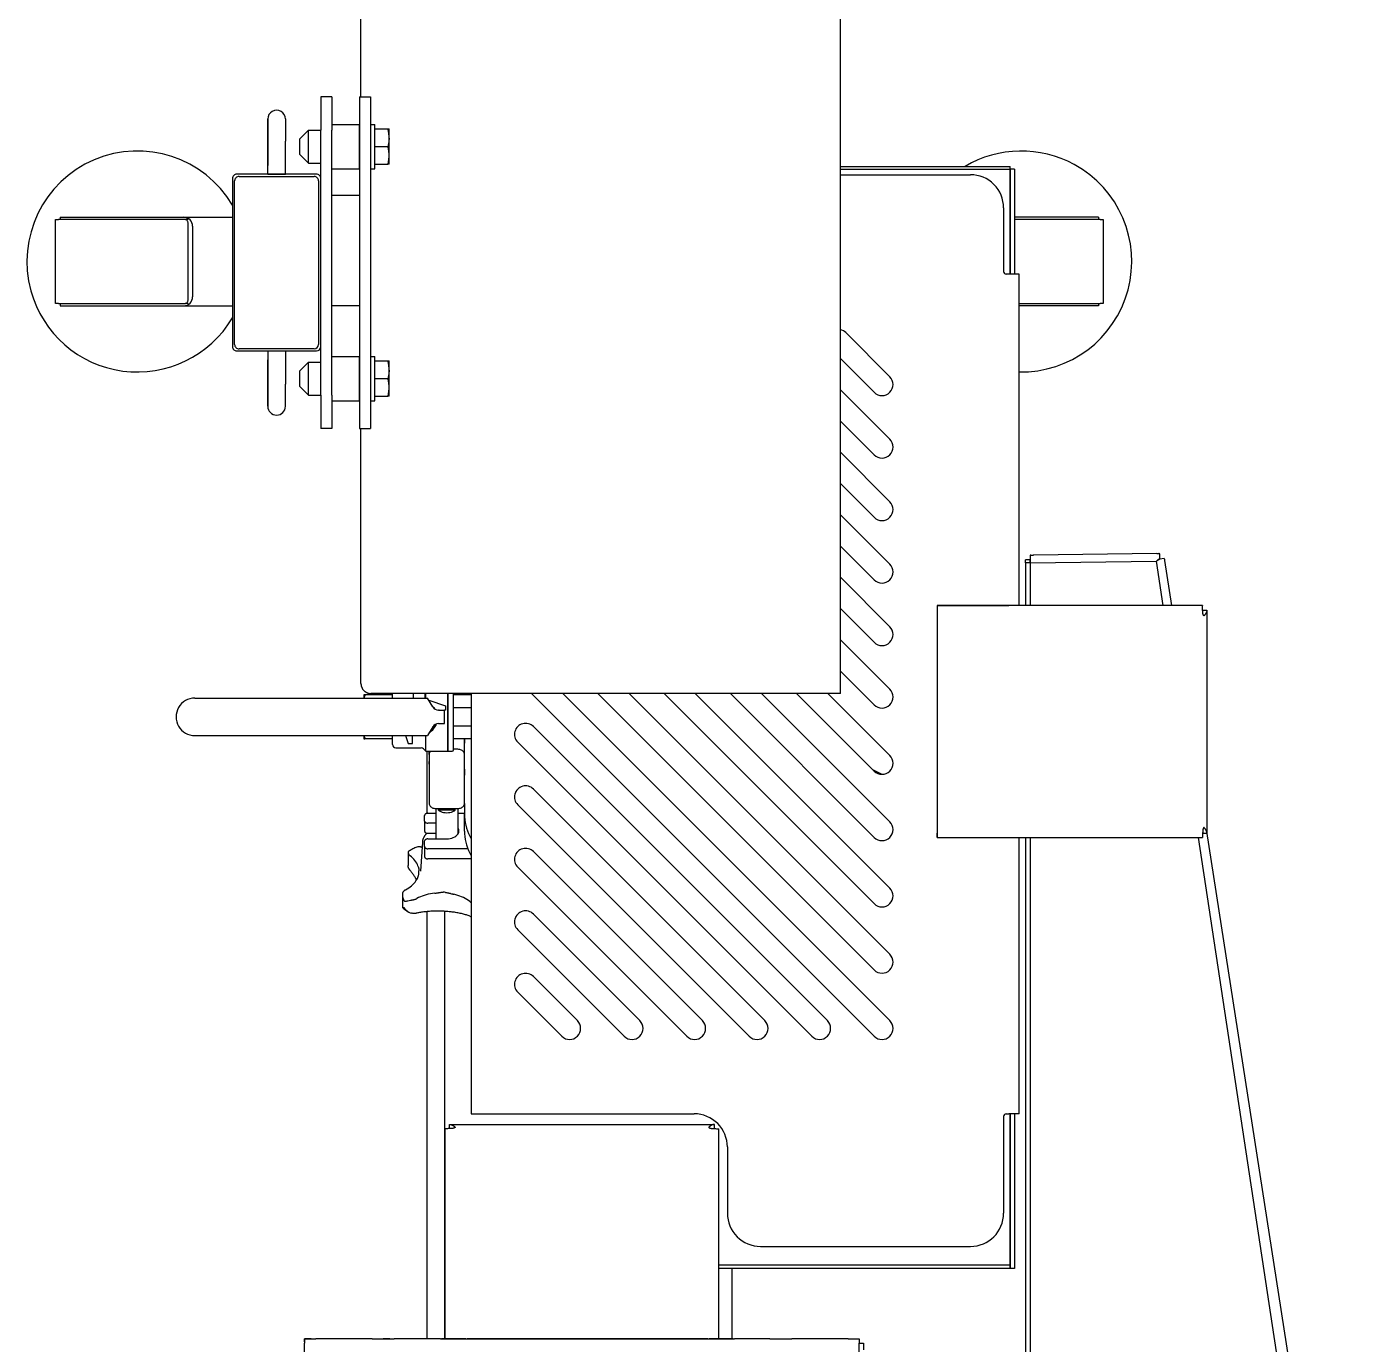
# Model space of a CAD drawing. Extents: x -3873 to 164127, y 7129 to 96529.
# Drawn here: x 60856 to 61465, y 50317 to 50913 of the extents above; entities that cross this region are included whole.
import ezdxf
from ezdxf.enums import TextEntityAlignment as Align

# ---------------------------------------------------------------- set-up
doc = ezdxf.new("R2010")
doc.units = 0
doc.layers.get('0').update_dxf_attribs({"linetype": 'CONTINUOUS'})
doc.layers.add('LAYOUT', color=90, linetype='CONTINUOUS')
doc.layers.add('POSNR', color=4, linetype='CONTINUOUS')
doc.styles.add('015_100', font='arial.ttf', dxfattribs={"height": 150})

# ---------------------------------------------------------------- blocks, each defined once
blk = doc.blocks.new('evisceration_H_L_separator_d')
at = {"ltscale": 20}
for p, q in [((-358.222975, -444.64725), (-283.021525, -929.0863)), ((-350.617975, -456.25), (-279.203775, -926.2665)), ((-202.992225, -926.2665), (-202.992225, -622.34195)), ((-200.993325, -926.2665), (-200.993325, -623.26965)), ((-125.706475, -689.4989), (-125.706475, -697.5006)), ((125.294475, -689.4989), (125.294475, -697.5006)), ((-127.558875, -697.5006), (-127.558875, -694.50075)), ((-125.706475, -697.5006), (-127.558875, -697.5006)), ((-125.706475, -699.49955), (-125.706475, -697.5006)), ((-122.706575, -699.49955), (-125.706475, -699.49955)), ((-120.704625, -699.49955), (-125.706475, -699.49955)), ((-120.704625, -699.49955), (-95.204175, -699.49955)), ((-90.205375, -699.49955), (-95.204175, -699.49955)), ((-87.205525, -699.49955), (-90.205375, -699.49955)), ((-85.206575, -699.49955), (-90.205375, -699.49955)), ((-85.206575, -699.49955), (-69.206225, -699.49955)), ((-68.806475, -699.49955), (-69.206225, -699.49955)), ((-57.606525, -699.49955), (-68.806475, -699.49955)), ((-68.705725, -699.49955), (-57.704175, -699.49955)), ((-68.019075, -731.2775), (-68.019075, -699.49955)), ((-62.205525, -699.49955), (-62.205525, -720.75195)), ((52.293425, -699.49955), (-57.704175, -699.49955)), ((-57.206725, -699.49955), (-57.606525, -699.49955)), ((-57.206725, -699.49955), (51.792925, -699.49955)), ((52.195725, -699.49955), (51.792925, -699.49955)), ((63.395675, -699.49955), (52.195725, -699.49955)), ((52.293425, -699.49955), (63.294975, -699.49955)), ((61.793525, -720.75195), (61.793525, -699.49955)), ((61.979675, -892.91385), (61.979675, -699.49955)), ((63.795475, -699.49955), (63.395675, -699.49955)), ((63.795475, -699.49955), (84.794625, -699.49955)), ((69.978325, -892.7765), (69.978325, -699.49955)), ((89.793425, -699.49955), (84.794625, -699.49955)), ((86.793525, -699.49955), (89.793425, -699.49955)), ((94.795225, -699.49955), (89.793425, -699.49955)), ((94.795225, -699.49955), (120.295725, -699.49955)), ((125.294475, -699.49955), (120.295725, -699.49955)), ((122.294625, -699.49955), (125.294475, -699.49955)), ((125.294475, -698.09875), (125.294475, -697.5006)), ((125.294475, -699.49955), (125.294475, -697.5006)), ((125.294475, -698.09875), (125.294475, -699.49955)), ((-62.205525, -720.75195), (-62.205525, -794.50075)), ((61.793525, -794.50075), (61.793525, -720.75195)), ((-196.022025, -731.2012), (-194.020075, -731.2012)), ((-196.022025, -801.2665), (-196.022025, -731.2012)), ((-194.020075, -801.2665), (-194.020075, -731.2012)), ((-194.020075, -731.2775), (-62.205525, -731.2775)), ((-194.020075, -731.2775), (-194.020075, -732.80945)), ((-194.020075, -732.80945), (-62.205525, -732.80945)), ((-194.020075, -732.80945), (-194.020075, -801.2665)), ((-81.019575, -741.2659), (-176.020825, -741.2659)), ((-191.020175, -800.06715), (-191.020175, -756.26525)), ((-66.020175, -786.26405), (-66.020175, -756.26525)), ((-61.647025, -794.50075), (-62.205525, -794.50075)), ((-60.206575, -794.5801), (-60.206575, -796.49965)), ((59.794625, -796.49965), (-60.206575, -796.49965)), ((59.794625, -794.5801), (59.794625, -796.49965)), ((61.235075, -794.50075), (61.793525, -794.50075)), ((-198.020925, -801.2665), (-198.020925, -926.2665)), ((-198.020925, -801.2665), (-193.370075, -801.2665)), ((-192.219525, -801.2665), (-193.370075, -801.2665)), ((45.329275, -801.2665), (-51.020825, -801.2665)), ((49.980175, -801.2665), (45.329275, -801.2665)), ((49.980175, -991.4978), (49.980175, -801.2665)), ((-132.484425, -836.38), (22.633375, -991.50085)), ((-104.200725, -836.38), (28.865075, -969.4458)), ((-75.917025, -836.38), (28.865075, -941.1621)), ((-47.633375, -836.38), (28.865075, -912.87845)), ((-19.349675, -836.38), (28.865075, -884.59475)), ((8.937075, -836.38), (28.865075, -856.308)), ((-139.555375, -843.45095), (8.491525, -991.50085)), ((-111.271675, -843.45095), (21.794125, -976.51675)), ((-82.987975, -843.45095), (21.794125, -948.23305)), ((-54.704275, -843.45095), (21.794125, -919.94935)), ((-26.417525, -843.45095), (21.794125, -891.66565)), ((1.866175, -843.45095), (21.794125, -863.3789)), ((-132.484425, -866.38185), (-7.365425, -991.50085)), ((-139.555375, -873.45275), (-21.507275, -991.50085)), ((81.068425, -900.3662), (81.068425, -894.86085)), ((-132.484425, -896.38065), (-37.367225, -991.50085)), ((-139.555375, -903.45155), (-51.509075, -991.50085)), ((72.019975, -924.25845), (72.917175, -911.14505)), ((78.474425, -913.5834), (78.477475, -913.69935)), ((78.477475, -919.58315), (78.477475, -913.69935)), ((49.980175, -916.62905), (69.480925, -916.62905)), ((70.979325, -922.18935), (70.979325, -917.5934)), ((51.454175, -921.225), (69.480925, -921.225)), ((69.480925, -925.72635), (60.978725, -925.72635)), ((65.980525, -939.4318), (65.980525, -925.72635)), ((70.979325, -922.18935), (70.979325, -924.762)), ((-281.101975, -928.2654), (-283.021525, -928.2654)), ((-283.021525, -1029.26635), (-283.021525, -928.2654)), ((-281.019575, -926.82495), (-281.019575, -926.2665)), ((-247.273225, -926.2665), (-281.019575, -926.2665)), ((-161.021425, -926.2665), (-247.273225, -926.2665)), ((-161.021425, -928.2654), (-161.021425, -926.2665)), ((-161.021425, -926.2665), (-161.021425, -928.2654)), ((-161.021425, -1029.26635), (-161.021425, -928.2654)), ((-132.484425, -926.38245), (-67.366025, -991.50085)), ((52.980025, -929.2633), (52.980025, -936.9202)), ((55.979925, -939.4318), (55.979925, -927.7893)), ((65.980525, -928.2074), (69.480925, -928.2074)), ((70.979325, -933.76465), (70.979325, -929.17175)), ((-139.555375, -933.45035), (-81.507875, -991.50085)), ((55.979925, -937.30165), (52.976975, -937.30165)), ((52.980025, -941.7267), (52.980025, -936.9202)), ((65.980525, -932.8003), (69.480925, -932.8003)), ((69.480925, -937.30165), (65.980525, -937.30165)), ((69.978325, -965.42665), (69.978325, -937.2467)), ((70.979325, -933.76465), (70.979325, -936.3373)), ((52.980025, -941.72975), (52.980025, -963.9374)), ((65.980525, -939.4318), (55.979925, -939.4318)), ((57.179275, -938.6597), (64.778125, -938.6597)), ((57.179275, -938.6597), (57.179275, -939.4318)), ((64.778125, -938.6597), (64.778125, -939.4318)), ((68.980425, -963.9374), (68.980425, -941.72975)), ((-132.484425, -956.38125), (-97.364825, -991.50085)), ((52.976975, -954.58985), (52.980025, -954.6509)), ((52.980025, -957.31815), (52.980025, -957.43715)), ((68.980425, -959.4635), (68.980425, -960.71475)), ((-139.555375, -963.45215), (-111.506625, -991.50085)), ((52.980025, -963.9374), (52.980025, -970.9259)), ((55.979925, -966.23535), (57.978825, -966.23535)), ((57.978825, -965.92715), (57.978825, -973.7366)), ((60.279875, -965.42665), (58.479325, -965.42665)), ((60.279875, -965.42665), (60.279875, -973.4955)), ((60.478225, -965.62805), (60.279875, -965.62805)), ((60.478225, -965.42665), (60.478225, -973.4955)), ((70.478825, -965.42665), (60.478225, -965.42665)), ((68.980425, -963.9374), (68.980425, -965.42665)), ((70.478825, -965.42665), (70.478825, -972.10085)), ((71.488975, -966.47035), (70.478825, -965.42665)), ((83.979825, -966.9281), (72.566225, -966.9281)), ((85.478225, -968.42655), (85.478225, -972.4274)), ((49.980175, -970.9259), (57.978825, -970.9259)), ((52.980025, -970.9259), (52.980025, -969.08265)), ((57.978825, -973.7366), (57.978825, -991.50085)), ((60.279875, -973.4955), (60.279875, -991.50085)), ((60.478225, -973.4955), (60.478225, -991.50085)), ((67.344675, -976.42825), (69.654875, -972.4274)), ((85.270675, -972.4274), (69.654875, -972.4274)), ((78.480525, -968.927), (76.478575, -968.927)), ((76.478575, -968.927), (76.478575, -972.4274)), ((79.631025, -972.4274), (78.480525, -968.927)), ((85.624675, -972.4274), (85.270675, -972.4274)), ((85.478225, -970.9259), (98.002625, -970.9259)), ((107.600425, -972.4274), (85.624675, -972.4274)), ((98.478725, -970.9259), (98.002625, -970.9259)), ((98.478725, -972.4274), (98.478725, -970.9259)), ((109.721375, -972.4274), (107.600425, -972.4274)), ((174.980175, -972.4274), (109.721375, -972.4274)), ((49.980175, -976.7853), (57.978825, -976.7853)), ((64.747625, -977.92665), (61.979675, -977.92665)), ((61.979675, -977.92665), (61.979675, -983.9264)), ((67.247025, -976.58695), (66.477975, -977.07215)), ((66.477975, -977.07215), (66.477975, -977.37735)), ((-132.484425, -986.38), (-117.198175, -1001.66625)), ((49.980175, -985.06775), (57.978825, -985.06775)), ((61.479175, -983.9264), (61.979675, -983.9264)), ((61.479175, -985.92835), (61.479175, -983.9264)), ((69.078075, -988.42775), (61.479175, -985.92835)), ((64.747625, -983.9264), (61.979675, -983.9264)), ((64.479075, -983.9264), (64.753725, -983.9264)), ((66.477975, -984.47875), (66.477975, -984.7504)), ((66.477975, -984.7504), (66.477975, -984.9701)), ((66.477975, -984.9701), (67.381275, -985.4889)), ((67.344675, -985.42785), (69.654875, -989.4287)), ((-117.198175, -991.50085), (-114.949025, -991.50085)), ((-117.198175, -991.50085), (-117.198175, -1381.50025)), ((-114.949025, -991.50085), (92.832975, -991.50085)), ((49.980175, -990.92715), (57.978825, -990.92715)), ((52.980025, -991.4978), (52.980025, -990.92715)), ((85.270675, -989.4287), (69.654875, -989.4287)), ((70.478825, -989.75525), (70.478825, -991.50085)), ((70.823675, -989.4287), (70.823675, -991.4978)), ((76.133725, -991.4978), (76.133725, -989.4287)), ((85.624675, -989.4287), (85.270675, -989.4287)), ((85.478225, -989.4287), (85.478225, -991.50085)), ((85.478225, -990.92715), (98.002625, -990.92715)), ((107.600425, -989.4287), (85.624675, -989.4287)), ((92.832975, -991.50085), (95.301825, -991.50085)), ((98.002625, -990.92715), (98.478725, -990.92715)), ((98.478725, -990.92715), (98.478725, -989.4287)), ((109.721375, -989.4287), (107.600425, -989.4287)), ((174.980175, -989.4287), (109.721375, -989.4287)), ((-139.555375, -993.45095), (-117.198175, -1015.8081)), ((99.803175, -995.99915), (99.803175, -1111.49905)), ((-132.484425, -1014.6637), (-117.198175, -1029.94995)), ((-139.555375, -1021.7377), (-117.198175, -1044.0949)), ((-281.101975, -1029.26635), (-283.021525, -1029.26635)), ((-161.021425, -1031.26525), (-161.021425, -1029.26635)), ((-161.021425, -1031.26525), (-161.021425, -1029.26635)), ((-281.019575, -1030.7068), (-281.019575, -1031.26525)), ((-281.019575, -1031.26525), (-247.273225, -1031.26525)), ((-267.158525, -1031.26525), (-263.993825, -1051.651)), ((-263.252275, -1031.26525), (-260.197425, -1051.37025)), ((-247.273225, -1031.26525), (-161.021425, -1031.26525)), ((-202.992225, -1050.63175), (-202.992225, -1031.26525)), ((-200.993325, -1050.63175), (-200.993325, -1031.26525)), ((-198.020925, -1031.26525), (-193.370075, -1031.26525)), ((-198.020925, -1031.26525), (-198.020925, -1181.26525)), ((-161.021425, -1031.26525), (-193.370075, -1031.26525)), ((-132.484425, -1042.9474), (-117.198175, -1058.2367)), ((-263.975525, -1051.6327), (-263.990775, -1051.63575)), ((-261.705025, -1052.49025), (-263.679475, -1052.7832)), ((-260.179125, -1051.4801), (-261.705025, -1052.49025)), ((-261.668375, -1052.76185), (-261.668375, -1054.7577)), ((-260.615525, -1051.767), (-261.665325, -1052.7588)), ((-202.992225, -1050.66225), (-260.194375, -1051.37025)), ((-203.074625, -1050.6134), (-203.025825, -1050.61035)), ((-203.074625, -1050.6134), (-202.992225, -1050.63785)), ((-203.025825, -1050.61035), (-202.992225, -1050.6073)), ((-202.992225, -1050.63175), (-202.992225, -1052.0325)), ((-202.992225, -1050.63175), (-200.993325, -1050.63175)), ((-202.992225, -1052.66115), (-202.992225, -1050.66225)), ((-202.992225, -1052.0325), (-200.993325, -1052.0325)), ((-202.992225, -1054.02835), (-202.992225, -1052.66115)), ((-200.993325, -1050.63175), (-200.993325, -1052.0325)), ((-139.555375, -1050.0214), (-117.198175, -1072.37855)), ((-260.340875, -1054.8523), (-260.368325, -1054.84925)), ((-260.340875, -1054.8523), (-204.481525, -1054.1626)), ((-204.505925, -1054.13515), (-204.505925, -1054.15955)), ((-204.505925, -1054.15955), (-204.481525, -1054.1626)), ((-132.484425, -1071.23415), (-117.198175, -1086.5204)), ((-139.555375, -1078.30505), (-117.198175, -1100.66225)), ((-132.484425, -1099.51785), (-117.198175, -1114.8041)), ((-139.555375, -1106.58875), (-117.198175, -1128.94595)), ((100.480675, -1111.49905), (95.478825, -1111.49905)), ((95.478825, -1131.50025), (95.478825, -1111.49905)), ((100.480675, -1131.50025), (100.480675, -1111.49905)), ((112.980675, -1111.49905), (117.979425, -1111.49905)), ((112.980675, -1126.49845), (112.980675, -1111.49905)), ((117.979425, -1126.49845), (117.979425, -1111.49905)), ((87.080375, -1126.001), (87.593075, -1126.001)), ((87.080375, -1126.001), (87.080375, -1129.9988)), ((93.479925, -1126.001), (87.593075, -1126.001)), ((93.479925, -1123.99905), (93.479925, -1133.99965)), ((95.478825, -1123.99905), (93.479925, -1123.99905)), ((100.480675, -1123.99905), (100.480675, -1142.7765)), ((112.980675, -1123.99905), (100.480675, -1123.99905)), ((112.980675, -1126.49845), (112.980675, -1246.49965)), ((117.979425, -1126.49845), (117.979425, -1246.49965)), ((123.478725, -1126.49845), (117.979425, -1126.49845)), ((123.478725, -1126.49845), (123.478725, -1140.5823)), ((127.479575, -1130.4993), (123.478725, -1126.49845)), ((133.979825, -1121.49965), (133.979825, -1131.50025)), ((141.978475, -1131.50025), (141.978475, -1121.49965)), ((141.978475, -1121.49965), (141.978475, -1123.84035)), ((141.978475, -1123.84035), (141.978475, -1121.49965)), ((141.978475, -1121.49965), (141.978475, -1131.50025)), ((141.978475, -1123.84035), (141.978475, -1140.16115)), ((141.978475, -1140.16115), (141.978475, -1123.84035)), ((-132.484425, -1127.80155), (-117.198175, -1143.0878)), ((87.080375, -1129.9988), (87.080375, -1137.8357)), ((95.478825, -1241.50085), (95.478825, -1131.50025)), ((100.480675, -1241.50085), (100.480675, -1131.50025)), ((127.479575, -1130.4993), (127.479575, -1137.0697)), ((133.979825, -1146.49965), (133.979825, -1131.50025)), ((141.978475, -1146.49965), (141.978475, -1131.50025)), ((141.978475, -1146.49965), (141.978475, -1131.50025)), ((-139.555375, -1134.87245), (-119.627375, -1154.80045)), ((87.080375, -1137.8357), (87.080375, -1137.99745)), ((87.080375, -1137.8357), (87.080375, -1138.0005)), ((87.080375, -1138.0005), (87.080375, -1142.00135)), ((93.479925, -1133.99965), (87.593075, -1133.99965)), ((93.479925, -1133.99965), (93.479925, -1144.00025)), ((127.479575, -1137.5), (123.478725, -1141.50085)), ((127.479575, -1137.0697), (127.479575, -1137.5)), ((87.593075, -1142.00135), (87.080375, -1142.00135)), ((93.479925, -1142.00135), (87.593075, -1142.00135)), ((95.478825, -1144.00025), (93.479925, -1144.00025)), ((100.480675, -1142.7765), (100.480675, -1144.00025)), ((112.980675, -1144.00025), (100.480675, -1144.00025)), ((123.478725, -1141.50085), (117.979425, -1141.50085)), ((123.478725, -1140.5823), (123.478725, -1141.50085)), ((141.978475, -1142.4988), (141.978475, -1140.16115)), ((141.978475, -1140.16115), (141.978475, -1142.4988)), ((141.978475, -1142.5476), (141.978475, -1142.4988)), ((117.979425, -1148.5016), (117.979425, -1224.49955)), ((118.980425, -1223.5016), (118.980425, -1149.49955)), ((155.979925, -1146.49965), (119.978325, -1146.49965)), ((120.979325, -1147.5006), (154.978925, -1147.5006)), ((156.980925, -1149.49955), (156.980925, -1223.5016)), ((157.978825, -1224.49955), (157.978825, -1148.5016)), ((157.978825, -1167.00135), (157.978825, -1148.5016)), ((-236.021425, -1205.99975), (-236.021425, -1167.9993)), ((-236.021425, -1167.9993), (-234.657275, -1167.9993)), ((-198.020925, -1167.9993), (-234.657275, -1167.9993)), ((-234.019475, -1167.00135), (-198.020925, -1167.00135)), ((-234.019475, -1167.9993), (-234.019475, -1167.00135)), ((100.477625, -1167.00135), (112.977625, -1167.00135)), ((179.978925, -1167.00135), (157.978825, -1167.00135)), ((177.995325, -1167.9993), (179.411325, -1167.9993)), ((236.616525, -1167.9993), (179.411325, -1167.9993)), ((235.978725, -1167.00135), (179.978925, -1167.00135)), ((235.978725, -1167.9993), (235.978725, -1167.00135)), ((236.616525, -1167.9993), (237.980675, -1167.9993)), ((237.980675, -1167.9993), (237.980675, -1205.99975)), ((175.978075, -1202.9999), (175.978075, -1170.99915)), ((177.995325, -1169.9982), (177.995325, -1204.00085)), ((-198.020925, -1181.26525), (-193.370075, -1181.26525)), ((-196.022025, -1228.75675), (-196.022025, -1181.26525)), ((-194.020075, -1181.26525), (-194.020075, -1228.75675)), ((-194.020075, -1228.75675), (-194.020075, -1181.26525)), ((-193.370075, -1181.26525), (-192.219525, -1181.26525)), ((-191.020175, -1211.26405), (-191.020175, -1182.4646)), ((-234.657275, -1205.99975), (-236.021425, -1205.99975)), ((-234.657275, -1205.99975), (-196.022025, -1205.99975)), ((-234.019475, -1207.00075), (-234.019475, -1205.99975)), ((177.995325, -1205.99975), (179.411325, -1205.99975)), ((179.411325, -1205.99975), (236.616525, -1205.99975)), ((235.978725, -1207.00075), (235.978725, -1205.99975)), ((237.980675, -1205.99975), (236.616525, -1205.99975)), ((-234.019475, -1207.00075), (-196.022025, -1207.00075)), ((179.978925, -1207.00075), (157.978825, -1207.00075)), ((157.978825, -1224.49955), (157.978825, -1207.00075)), ((235.978725, -1207.00075), (179.978925, -1207.00075)), ((112.977625, -1217.00135), (100.477625, -1217.00135)), ((-196.022025, -1228.75675), (-194.020075, -1228.75675)), ((-117.198175, -1228.75675), (-194.020075, -1228.75675)), ((-194.020075, -1228.75675), (-194.020075, -1230.04455)), ((-117.198175, -1230.04455), (-194.020075, -1230.04455)), ((-117.198175, -1226.2665), (-176.020825, -1226.2665)), ((93.479925, -1229.00085), (93.479925, -1238.99845)), ((95.478825, -1229.00085), (93.479925, -1229.00085)), ((100.480675, -1229.00085), (100.480675, -1247.7753)), ((112.980675, -1229.00085), (100.480675, -1229.00085)), ((119.978325, -1226.49845), (155.979925, -1226.49845)), ((119.978325, -1226.49845), (133.979825, -1226.49845)), ((154.978925, -1225.5005), (120.979325, -1225.5005)), ((137.980675, -1226.49845), (133.979825, -1226.49845)), ((133.979825, -1226.49845), (133.979825, -1241.50085)), ((141.978475, -1226.49845), (137.980675, -1226.49845)), ((141.978475, -1226.49845), (141.978475, -1241.50085)), ((141.978475, -1226.49845), (141.978475, -1241.50085)), ((141.978475, -1226.49845), (155.979925, -1226.49845)), ((141.978475, -1230.4993), (141.978475, -1230.4535)), ((141.978475, -1230.4993), (141.978475, -1232.84)), ((141.978475, -1232.84), (141.978475, -1230.4993)), ((87.080375, -1230.99975), (87.593075, -1230.99975)), ((87.080375, -1230.99975), (87.080375, -1235.0006)), ((87.080375, -1235.0006), (87.080375, -1242.8345)), ((93.479925, -1230.99975), (87.593075, -1230.99975)), ((123.478725, -1231.50025), (117.979425, -1231.50025)), ((123.478725, -1231.50025), (123.478725, -1245.58105)), ((127.479575, -1235.5011), (123.478725, -1231.50025)), ((127.479575, -1235.5011), (127.479575, -1242.07155)), ((141.978475, -1249.1608), (141.978475, -1232.84)), ((141.978475, -1232.84), (141.978475, -1249.1608)), ((93.479925, -1238.99845), (87.593075, -1238.99845)), ((93.479925, -1238.99845), (93.479925, -1248.99905)), ((95.478825, -1261.49905), (95.478825, -1241.50085)), ((100.480675, -1261.49905), (100.480675, -1241.50085)), ((127.479575, -1242.4988), (123.478725, -1246.49965)), ((127.479575, -1242.07155), (127.479575, -1242.4988)), ((133.979825, -1251.49845), (133.979825, -1241.50085)), ((141.978475, -1241.50085), (141.978475, -1251.49845)), ((141.978475, -1251.49845), (141.978475, -1241.50085)), ((87.080375, -1242.8345), (87.080375, -1242.9993)), ((87.080375, -1242.83755), (87.080375, -1242.9993)), ((87.080375, -1242.9993), (87.080375, -1247.00015)), ((87.593075, -1247.00015), (87.080375, -1247.00015)), ((93.479925, -1247.00015), (87.593075, -1247.00015)), ((100.480675, -1247.7753), (100.480675, -1248.99905)), ((112.980675, -1261.49905), (112.980675, -1246.49965)), ((117.979425, -1261.49905), (117.979425, -1246.49965)), ((123.478725, -1246.49965), (117.979425, -1246.49965)), ((123.478725, -1245.58105), (123.478725, -1246.49965)), ((95.478825, -1248.99905), (93.479925, -1248.99905)), ((112.980675, -1248.99905), (100.480675, -1248.99905)), ((141.978475, -1251.49845), (141.978475, -1249.1608)), ((141.978475, -1249.1608), (141.978475, -1251.49845)), ((100.480675, -1261.49905), (95.478825, -1261.49905)), ((99.803175, -1261.49905), (99.803175, -1376.9989)), ((112.980675, -1261.49905), (117.979425, -1261.49905))]:
    blk.add_line(p, q, dxfattribs=at)
for points in [[(-57.554625, -795.13855), (-57.661425, -795.0653), (-57.774325, -794.9982), (-57.890325, -794.93715), (-58.012375, -794.8822), (-58.137525, -794.8334), (-58.244325, -794.7937), (-58.357225, -794.76015), (-58.467075, -794.7327), (-58.552525, -794.71435), (-58.641025, -794.69605), (-58.811925, -794.6686), (-58.982825, -794.64725), (-59.153725, -794.6289), (-59.327675, -794.6167), (-59.501625, -794.60755), (-59.645075, -794.60145), (-59.925825, -794.58925), (-60.328675, -794.57705), (-60.691825, -794.5618), (-61.103825, -794.5404), (-61.384575, -794.51905), (-61.732475, -794.49465), (-61.866775, -794.4855), (-61.952225, -794.48245), (-62.025425, -794.48245), (-62.089525, -794.48245), (-62.141425, -794.4855)], [(-60.206575, -796.49965), (-60.087575, -796.4966), (-59.968575, -796.48745), (-59.852575, -796.47525), (-59.733575, -796.45385), (-59.617625, -796.42945), (-59.544375, -796.41115), (-59.474175, -796.3898), (-59.400925, -796.3684), (-59.327675, -796.34095), (-59.181225, -796.2891), (-59.056075, -796.2311), (-58.930975, -796.17005), (-58.805825, -796.10595), (-58.683775, -796.0358), (-58.601375, -795.9839), (-58.518975, -795.932), (-58.357225, -795.8191), (-58.219925, -795.7184), (-58.085625, -795.6116), (-57.951375, -795.49865), (-57.850625, -795.4132), (-57.752975, -795.3247), (-57.655325, -795.23315), (-57.554625, -795.13855)], [(57.145675, -795.13855), (57.252525, -795.0653), (57.365425, -794.9982), (57.481375, -794.93715), (57.600425, -794.8822), (57.725525, -794.8334), (57.835375, -794.7937), (57.945275, -794.76015), (58.058175, -794.7327), (58.143625, -794.71435), (58.229075, -794.69605), (58.403025, -794.6686), (58.573925, -794.64725), (58.741775, -794.6289), (58.918775, -794.6167), (59.092725, -794.60755), (59.233075, -794.60145), (59.513875, -794.58925), (59.916675, -794.57705), (60.282925, -794.5618), (60.691825, -794.5404), (60.975675, -794.51905), (61.320525, -794.49465), (61.457825, -794.4855), (61.543275, -794.48245), (61.613475, -794.48245), (61.680625, -794.48245), (61.729425, -794.4855)], [(59.794625, -796.49965), (59.675625, -796.4966), (59.559625, -796.48745), (59.440625, -796.47525), (59.324675, -796.45385), (59.205625, -796.42945), (59.135425, -796.41115), (59.062175, -796.3898), (58.988975, -796.3684), (58.915725, -796.34095), (58.769225, -796.2891), (58.644125, -796.2311), (58.518975, -796.17005), (58.396925, -796.10595), (58.271775, -796.0358), (58.189375, -795.9839), (58.106975, -795.932), (57.945275, -795.8191), (57.810975, -795.7184), (57.673625, -795.6116), (57.539375, -795.49865), (57.441725, -795.4132), (57.341025, -795.3247), (57.243375, -795.23315), (57.145675, -795.13855)], [(50.547775, -890.7257), (50.910975, -890.86305), (51.289375, -891.0004), (51.679975, -891.1316), (52.085875, -891.2598), (52.500925, -891.3849), (52.928175, -891.50695), (53.367625, -891.626), (53.852825, -891.74805), (54.350275, -891.8671), (54.859925, -891.98), (55.375675, -892.0868), (55.903625, -892.1875), (56.437675, -892.28515), (56.977825, -892.37365), (57.524125, -892.4591), (58.076475, -892.53845), (58.506775, -892.5934), (58.937075, -892.6453), (59.370425, -892.6941), (59.910575, -892.7521), (60.453825, -892.8009), (61.000075, -892.8467), (61.543275, -892.88635), (62.086475, -892.91995)], [(62.086475, -892.91995), (62.660225, -892.9474), (63.233975, -892.9718), (63.807675, -892.98705), (64.384475, -892.9993), (64.961225, -893.0054), (65.538025, -893.00235), (66.114825, -892.99625), (66.648875, -892.984), (67.179875, -892.9657), (67.707825, -892.9413), (68.235775, -892.91385), (68.757625, -892.88025), (69.303875, -892.83755), (69.841025, -892.7887), (70.372025, -892.73685), (70.896925, -892.67885), (71.415725, -892.6117), (71.922325, -892.54455), (72.422775, -892.4683), (72.856125, -892.3981), (73.280325, -892.3218), (73.695375, -892.2455), (74.101275, -892.16005), (74.497975, -892.0746)], [(74.497975, -892.0746), (74.620075, -892.0502), (74.748225, -892.02575), (74.876425, -892.00745), (74.977125, -891.99525), (75.080875, -891.98305), (75.288375, -891.9678), (75.502025, -891.9617), (75.721725, -891.95865), (75.941475, -891.96475), (76.167325, -891.98), (76.393125, -891.9983), (76.573175, -892.01965), (76.753225, -892.0441), (76.933275, -892.0746)], [(78.410325, -892.67885), (78.492725, -892.7338), (78.578175, -892.79175), (78.660575, -892.85585), (78.746025, -892.9169), (78.907775, -893.04505), (79.063425, -893.17935), (79.216025, -893.3197), (79.362475, -893.4662), (79.496775, -893.60965), (79.631025, -893.75915), (79.756175, -893.91175), (79.878225, -894.0674), (79.994225, -894.22915), (80.064375, -894.32985), (80.131525, -894.4336)], [(80.131525, -894.4336), (80.216975, -894.4336), (80.302425, -894.43665), (80.381775, -894.4397), (80.458075, -894.4458), (80.564875, -894.46105), (80.662525, -894.4794), (80.708325, -894.4916), (80.751025, -894.5038), (80.812075, -894.5282), (80.867025, -894.55265), (80.915825, -894.58315), (80.958575, -894.61365)], [(50.550825, -897.35415), (50.489825, -897.3114), (50.428775, -897.2687), (50.367725, -897.23205), (50.306725, -897.18325), (50.245675, -897.1466), (50.184625, -897.11), (50.117475, -897.0734), (50.050375, -897.03675), (49.977125, -897.00015)], [(50.550825, -897.35415), (51.210025, -897.8302), (51.918025, -898.28185), (52.662675, -898.7091), (53.443925, -899.11195), (54.261775, -899.47815), (55.116275, -899.80775), (55.995175, -900.11295), (56.898525, -900.3815), (57.826225, -900.6134)], [(61.503625, -901.49845), (61.357125, -901.4801), (61.210625, -901.4557), (61.061125, -901.4313), (60.914625, -901.40685), (60.621625, -901.34585), (60.441575, -901.30615), (60.264575, -901.26345), (60.032675, -901.20545), (59.803775, -901.14745), (59.498625, -901.0651), (59.300225, -901.01015), (58.897425, -900.89725), (58.580025, -900.80875), (58.421325, -900.766), (58.183275, -900.70495), (58.003225, -900.6592), (57.826225, -900.61645)], [(66.447475, -901.1017), (66.224675, -901.12915), (66.001875, -901.15665), (65.705875, -901.19935), (65.507525, -901.22985), (65.107725, -901.29395), (64.711025, -901.35805), (64.509575, -901.38855), (64.210525, -901.4313), (63.987725, -901.4618), (63.764975, -901.48925), (63.471975, -901.5198), (63.328575, -901.532), (63.182075, -901.5442), (62.986775, -901.5564), (62.791425, -901.5625), (62.596125, -901.56555)], [(66.444425, -901.1017), (67.420975, -900.9735), (68.385325, -900.80875), (69.337475, -900.6134), (70.265225, -900.3754), (71.168525, -900.1068), (72.047425, -899.80775), (72.901925, -899.46595), (73.719775, -899.09975), (74.501025, -898.703)], [(76.057425, -898.1842), (75.868225, -898.22085), (75.685125, -898.25745), (75.502025, -898.3063), (75.318925, -898.3612), (75.148025, -898.41615), (74.977125, -898.4833), (74.806225, -898.55045), (74.647525, -898.62365), (74.501025, -898.703)], [(77.345275, -897.9248), (76.948575, -898.01025), (76.747125, -898.053), (76.445025, -898.11405), (76.252775, -898.15065), (76.057425, -898.1842)], [(80.131525, -897.4884), (80.036925, -897.49145), (79.942325, -897.4945), (79.740925, -897.50675), (79.621875, -897.51895), (79.496775, -897.53115), (79.350275, -897.54945), (79.200725, -897.56775), (78.907775, -897.61355), (78.602625, -897.6654)], [(80.973825, -899.4812), (80.934125, -899.3164), (80.891425, -899.14855), (80.842575, -898.98685), (80.787675, -898.82205), (80.729675, -898.6603), (80.690025, -898.5596), (80.647275, -898.4589), (80.558775, -898.2605), (80.464175, -898.06215), (80.360425, -897.8699), (80.250575, -897.67765), (80.131525, -897.4884)], [(80.705275, -901.7456), (80.757125, -901.66625), (80.805975, -901.5808), (80.851775, -901.48925), (80.891425, -901.3977), (80.934125, -901.2787), (80.970775, -901.1536), (81.001275, -901.0254), (81.025725, -900.8942), (81.047075, -900.7599)], [(73.692325, -910.01285), (73.741175, -909.7412), (73.802175, -909.46655), (73.869325, -909.1858), (73.942575, -908.90505), (73.985275, -908.7677), (74.028025, -908.62735), (74.101275, -908.39845), (74.183675, -908.16955), (74.269125, -907.94985), (74.314875, -907.84), (74.360675, -907.73315), (74.427825, -907.5928), (74.494925, -907.4585), (74.565125, -907.3273)], [(79.640225, -902.6398), (78.895575, -903.06705), (78.187575, -903.5248), (77.528375, -904.00695), (76.905825, -904.50745), (76.344325, -905.03235), (75.819425, -905.5817), (75.349425, -906.1432), (74.928275, -906.72915), (74.562075, -907.3273)], [(74.665825, -907.1503), (74.766525, -907.36085), (74.873375, -907.5714), (74.980175, -907.77895), (75.065625, -907.93765), (75.151075, -908.0933), (75.331125, -908.4015), (75.520325, -908.7128), (75.712575, -909.01795), (75.914025, -909.32315), (76.127625, -909.63135), (76.347375, -909.93655), (76.573175, -910.23865), (76.808175, -910.5408), (77.046225, -910.8368), (77.290325, -911.12975), (77.540575, -911.4197)], [(79.640225, -902.6459), (79.786675, -902.56045), (79.927075, -902.4689), (80.061325, -902.38345), (80.189525, -902.2858), (80.311575, -902.182), (80.421475, -902.07825), (80.519125, -901.9684), (80.616775, -901.85855), (80.702225, -901.74865)], [(73.808275, -912.8693), (73.765575, -912.7045), (73.728925, -912.5458), (73.695375, -912.40235), (73.664875, -912.26505), (73.646575, -912.15515), (73.628225, -912.0514), (73.612975, -911.9446), (73.597725, -911.84085), (73.582475, -911.7035), (73.573325, -911.5631), (73.567225, -911.4258), (73.564175, -911.2732)], [(73.811325, -912.8693), (74.006675, -913.49795), (74.263025, -914.1144), (74.574275, -914.72475), (74.940475, -915.3229), (75.355525, -915.90885), (75.831625, -916.47035), (76.350425, -917.01965), (76.924125, -917.54455), (77.540575, -918.04505)], [(77.540575, -911.4197), (77.601625, -911.4899), (77.659625, -911.5631), (77.735925, -911.6608), (77.812175, -911.7615), (77.882375, -911.8622), (77.955625, -911.9812), (78.025825, -912.10025), (78.092975, -912.2223), (78.153975, -912.34435), (78.218075, -912.48475), (78.276075, -912.63125), (78.327925, -912.7777), (78.370675, -912.9242), (78.407275, -913.0707), (78.434775, -913.2172), (78.456125, -913.36365), (78.468325, -913.4766), (78.474425, -913.5834)], [(52.980025, -929.2633), (52.943425, -927.9938), (52.827475, -926.72425), (52.638225, -925.46695), (52.381925, -924.2096), (52.046225, -922.9584), (51.637275, -921.71935), (51.155075, -920.48645), (50.599675, -919.27185), (49.977125, -918.06945)], [(70.985425, -917.5934), (70.967125, -917.4591), (70.924375, -917.32485), (70.845025, -917.19055), (70.741275, -917.0685), (70.613125, -916.95865), (70.460525, -916.861), (70.289625, -916.78165), (70.106525, -916.7145), (69.898975, -916.66565), (69.691475, -916.64125), (69.483975, -916.62905)], [(78.346275, -919.05215), (78.291325, -918.93005), (78.230275, -918.8141), (78.157025, -918.69205), (78.077725, -918.58215), (77.986125, -918.4662), (77.882375, -918.35635), (77.778625, -918.2526), (77.662675, -918.1488), (77.540575, -918.04505)], [(78.477475, -919.58315), (78.471375, -919.516), (78.465275, -919.44275), (78.450025, -919.3695), (78.434775, -919.3085), (78.416425, -919.2505), (78.395075, -919.18335), (78.370675, -919.1162), (78.346275, -919.05215)], [(52.980025, -936.91715), (52.943425, -935.6476), (52.827475, -934.39025), (52.638225, -933.12075), (52.381925, -931.8634), (52.046225, -930.6183), (51.637275, -929.3732), (51.155075, -928.1464), (50.599675, -926.9318), (49.977125, -925.7233)], [(52.980025, -936.91715), (52.943425, -935.6476), (52.827475, -934.38415), (52.638225, -933.12075), (52.381925, -931.8634), (52.046225, -930.6183), (51.637275, -929.3732), (51.155075, -928.1464), (50.599675, -926.9318), (49.977125, -925.7233)], [(60.975675, -925.7233), (60.194425, -925.7599), (59.425375, -925.86975), (58.692925, -926.04675), (58.009325, -926.2848), (57.374575, -926.59), (56.825275, -926.944), (56.349175, -927.3468), (55.976875, -927.79235), (55.702225, -928.26235), (55.531325, -928.76285), (55.482475, -929.2633)], [(70.985425, -922.18935), (70.967125, -922.04895), (70.924375, -921.9147), (70.845025, -921.7926), (70.741275, -921.67055), (70.613125, -921.5607), (70.460525, -921.46305), (70.289625, -921.3776), (70.106525, -921.31045), (69.898975, -921.2677), (69.691475, -921.2311), (69.483975, -921.225)], [(69.483975, -925.7233), (69.691475, -925.7172), (69.898975, -925.68665), (70.106525, -925.63785), (70.289625, -925.5768), (70.460525, -925.49135), (70.613125, -925.3937), (70.741275, -925.28385), (70.845025, -925.16175), (70.924375, -925.0336), (70.967125, -924.8993), (70.985425, -924.7589)], [(69.981375, -928.26235), (70.091275, -928.15555), (70.201125, -928.04565), (70.304875, -927.9358), (70.408625, -927.82595), (70.509325, -927.71305), (70.606975, -927.59705), (70.701625, -927.4811), (70.787075, -927.37125), (70.921325, -927.1881), (70.991525, -927.09045), (71.058675, -926.9928), (71.122725, -926.89515), (71.183775, -926.7914), (71.244825, -926.69375), (71.302825, -926.59), (71.360775, -926.48925), (71.421825, -926.37025), (71.492025, -926.22375), (71.543875, -926.11695), (71.626275, -925.9247), (71.702575, -925.7294), (71.769725, -925.531), (71.800225, -925.43335), (71.830775, -925.32655), (71.861275, -925.2167), (71.888725, -925.1068), (71.913175, -925), (71.934525, -924.8871), (71.955875, -924.77725), (71.974175, -924.66735), (71.989425, -924.55445), (72.001675, -924.4446), (72.019975, -924.25845)], [(72.187825, -921.81095), (72.254925, -921.84145), (72.315975, -921.86585), (72.389225, -921.8964), (72.456375, -921.9208), (72.523525, -921.9513), (72.596725, -921.9757), (72.669975, -922.00015), (72.737125, -922.01845), (72.810375, -922.03675)], [(72.810375, -922.0398), (72.929375, -922.0734), (73.051475, -922.0978), (73.176575, -922.1161), (73.301725, -922.1283), (73.402425, -922.1344), (73.503125, -922.1344), (73.603825, -922.13135), (73.677075, -922.12525), (73.753375, -922.11915), (73.905925, -922.10085), (74.055475, -922.07645)], [(-283.021525, -928.2654), (-283.018475, -928.3844), (-283.009325, -928.5004), (-282.994075, -928.6194), (-282.975775, -928.73535), (-282.951375, -928.8544), (-282.933025, -928.92455), (-282.911675, -928.9978), (-282.887275, -929.07105), (-282.862825, -929.1443), (-282.807925, -929.2908), (-282.752975, -929.4159), (-282.691975, -929.54105), (-282.627875, -929.66615), (-282.554625, -929.7882), (-282.505775, -929.8706), (-282.450875, -929.953), (-282.337925, -930.11475), (-282.240275, -930.2521), (-282.133475, -930.38635), (-282.020575, -930.52065), (-281.935125, -930.6183), (-281.846625, -930.71595), (-281.752025, -930.81665), (-281.660475, -930.91735)], [(-281.660475, -930.91735), (-281.587225, -930.8075), (-281.520075, -930.69765), (-281.455975, -930.57865), (-281.401075, -930.45655), (-281.352225, -930.33145), (-281.312575, -930.22155), (-281.282025, -930.1117), (-281.251525, -929.9988), (-281.233225, -929.9103), (-281.214925, -929.82485), (-281.187425, -929.6509), (-281.166075, -929.48305), (-281.150825, -929.31825), (-281.135575, -929.1382), (-281.126375, -928.96425), (-281.117225, -928.7506), (-281.105025, -928.34475), (-281.086725, -927.85035), (-281.074525, -927.62145), (-281.056225, -927.31325), (-281.028725, -926.94095), (-281.013475, -926.73645), (-281.007375, -926.651), (-281.004325, -926.5381), (-281.001275, -926.44655), (-281.004325, -926.38245), (-281.007375, -926.3306)], [(55.482475, -929.2633), (55.482475, -929.4342), (55.506925, -929.6051), (55.531325, -929.7638), (55.580125, -929.9347), (55.635075, -930.0995), (55.702225, -930.2643), (55.781575, -930.423), (55.873125, -930.5817), (55.982975, -930.74035)], [(70.985425, -929.17175), (70.967125, -929.0314), (70.924375, -928.8971), (70.845025, -928.77505), (70.741275, -928.65295), (70.613125, -928.5431), (70.460525, -928.44545), (70.289625, -928.36), (70.106525, -928.29285), (69.898975, -928.25015), (69.691475, -928.2135), (69.483975, -928.2074)], [(64.778125, -938.66275), (64.271575, -938.33315), (63.697825, -938.0524), (63.069175, -937.83265), (62.397775, -937.66785), (61.695875, -937.5641), (60.975675, -937.5336), (60.261525, -937.5641), (59.559625, -937.66785), (58.888225, -937.83265), (58.253475, -938.0524), (57.679775, -938.33315), (57.179275, -938.66275)], [(70.985425, -933.7677), (70.967125, -933.62735), (70.924375, -933.49305), (70.845025, -933.3649), (70.741275, -933.2428), (70.613125, -933.13295), (70.460525, -933.0353), (70.289625, -932.94985), (70.106525, -932.8888), (69.898975, -932.84), (69.691475, -932.80945), (69.483975, -932.80335)], [(69.483975, -937.30165), (69.691475, -937.29555), (69.898975, -937.2589), (70.106525, -937.2162), (70.289625, -937.14905), (70.460525, -937.0636), (70.613125, -936.96595), (70.741275, -936.8561), (70.845025, -936.734), (70.924375, -936.61195), (70.967125, -936.47765), (70.985425, -936.3373)], [(55.982975, -939.4318), (55.555725, -939.4562), (55.134575, -939.52945), (54.737875, -939.6393), (54.359425, -939.798), (54.017625, -939.9933), (53.712475, -940.22525), (53.456125, -940.4877), (53.248625, -940.77455), (53.102125, -941.07975), (53.010575, -941.4032), (52.980025, -941.7267)], [(68.983475, -941.7267), (68.946825, -941.4032), (68.861375, -941.07975), (68.708825, -940.77455), (68.507375, -940.4877), (68.251025, -940.22525), (67.945875, -939.9933), (67.604075, -939.798), (67.225675, -939.6393), (66.822825, -939.52945), (66.407775, -939.4562), (65.980525, -939.4318)], [(52.980025, -957.31815), (52.976975, -956.94885), (52.970875, -956.189), (52.964775, -955.46875), (52.964775, -955.15445), (52.970875, -954.81875), (52.970875, -954.6997), (52.973925, -954.62345), (52.976975, -954.5929), (52.976975, -954.58985)], [(52.980025, -963.9374), (53.010575, -964.2609), (53.102125, -964.58435), (53.248625, -964.89565), (53.456125, -965.1764), (53.712475, -965.44495), (54.017625, -965.6769), (54.359425, -965.8722), (54.737875, -966.0309), (55.134575, -966.14075), (55.555725, -966.214), (55.982975, -966.2384)], [(68.263225, -965.42665), (68.409725, -965.28625), (68.544025, -965.1398), (68.653875, -964.9811), (68.751525, -964.8163), (68.836975, -964.6454), (68.898025, -964.4684), (68.946825, -964.2975), (68.971275, -964.1144), (68.983475, -963.9374)], [(99.803175, -995.99915), (99.800125, -995.84655), (99.790975, -995.694), (99.778775, -995.5414), (99.760425, -995.3888), (99.736025, -995.23925), (99.717725, -995.14465), (99.699425, -995.0531), (99.653625, -994.87), (99.601775, -994.6869), (99.543775, -994.50685), (99.476625, -994.32985), (99.403375, -994.1559), (99.320975, -993.98805), (99.235525, -993.8202), (99.140925, -993.65845), (99.040225, -993.49975), (98.933425, -993.3472), (98.829675, -993.2068), (98.716725, -993.0725), (98.600775, -992.9413), (98.481775, -992.8162), (98.356625, -992.6941), (98.225425, -992.57815), (98.088075, -992.4652), (97.947675, -992.36145), (97.804275, -992.26075), (97.654725, -992.1631), (97.502125, -992.0746), (97.346525, -991.9922), (97.187825, -991.91285), (97.026075, -991.84265), (96.858225, -991.7786), (96.690375, -991.7206), (96.519475, -991.6687), (96.345525, -991.62295), (96.171575, -991.5863), (95.994575, -991.5558), (95.820625, -991.5314), (95.646675, -991.5131), (95.475775, -991.5039), (95.301825, -991.50085)], [(-283.021525, -1029.26635), (-283.018475, -1029.14735), (-283.009325, -1029.0314), (-282.994075, -1028.91235), (-282.975775, -1028.79335), (-282.951375, -1028.6774), (-282.933025, -1028.6072), (-282.911675, -1028.53395), (-282.887275, -1028.4607), (-282.862825, -1028.38745), (-282.807925, -1028.241), (-282.752975, -1028.11585), (-282.691975, -1027.99075), (-282.627875, -1027.8656), (-282.554625, -1027.74355), (-282.505775, -1027.66115), (-282.450875, -1027.57875), (-282.337925, -1027.417), (-282.240275, -1027.2797), (-282.133475, -1027.1454), (-282.020575, -1027.0111), (-281.935125, -1026.91345), (-281.846625, -1026.81275), (-281.752025, -1026.7151), (-281.660475, -1026.6144)], [(-281.660475, -1026.6144), (-281.587225, -1026.72425), (-281.520075, -1026.8341), (-281.455975, -1026.95315), (-281.401075, -1027.0752), (-281.352225, -1027.20035), (-281.312575, -1027.3102), (-281.282025, -1027.42005), (-281.251525, -1027.53295), (-281.233225, -1027.62145), (-281.214925, -1027.7069), (-281.187425, -1027.88085), (-281.166075, -1028.0487), (-281.150825, -1028.2135), (-281.135575, -1028.39355), (-281.126375, -1028.5675), (-281.117225, -1028.78115), (-281.105025, -1029.18705), (-281.086725, -1029.6814), (-281.074525, -1029.90725), (-281.056225, -1030.2185), (-281.028725, -1030.59085), (-281.013475, -1030.7953), (-281.007375, -1030.88075), (-281.004325, -1030.99365), (-281.001275, -1031.0852), (-281.004325, -1031.1493), (-281.007375, -1031.2012)], [(-263.755775, -1052.4933), (-263.792425, -1052.3285), (-263.816825, -1052.1759), (-263.847325, -1052.03555), (-263.877875, -1051.91955), (-263.902275, -1051.8158), (-263.926675, -1051.73645), (-263.951125, -1051.67545), (-263.969425, -1051.6388), (-263.987725, -1051.6327)], [(-263.987725, -1051.6327), (-263.987725, -1051.6388)], [(-263.755775, -1052.4933), (-263.743575, -1052.55435), (-263.731375, -1052.60315), (-263.725275, -1052.652), (-263.719175, -1052.6886), (-263.706975, -1052.72525), (-263.694775, -1052.74965), (-263.694775, -1052.76795), (-263.682575, -1052.78015), (-263.682575, -1052.78625)], [(-260.697925, -1051.84635), (-260.704025, -1051.84635), (-260.704025, -1051.8402), (-260.704025, -1051.8341), (-260.710125, -1051.8341)], [(-203.074625, -1050.6134), (-203.111275, -1050.6134), (-203.147875, -1050.6195), (-203.184525, -1050.6256), (-203.221125, -1050.6256), (-203.257725, -1050.63785), (-203.294375, -1050.63785), (-203.330975, -1050.65005), (-203.367625, -1050.66225), (-203.404225, -1050.66835)], [(-261.668375, -1054.7516), (-261.668375, -1054.7577)], [(-261.668375, -1054.7577), (-261.662275, -1054.7638), (-261.650075, -1054.7638), (-261.625675, -1054.7699), (-261.595125, -1054.776), (-261.552425, -1054.776), (-261.509675, -1054.776), (-261.448675, -1054.7821), (-261.393725, -1054.7882), (-261.326575, -1054.7882)], [(-260.368325, -1054.84925), (-260.423275, -1054.83705), (-260.484325, -1054.83095), (-260.569775, -1054.82485), (-260.667425, -1054.81265), (-260.777275, -1054.80655), (-260.899325, -1054.80045), (-261.033625, -1054.80045), (-261.180125, -1054.7882), (-261.326575, -1054.7882)], [(-203.379825, -1054.0558), (-203.587325, -1054.0619), (-203.782625, -1054.068), (-203.965775, -1054.0802), (-204.124425, -1054.0863), (-204.264825, -1054.0924), (-204.374675, -1054.10465), (-204.454025, -1054.11685), (-204.502875, -1054.13515), (-204.521175, -1054.14735)], [(-204.521175, -1054.14735), (-204.515075, -1054.14735), (-204.515075, -1054.15345), (-204.508975, -1054.15955), (-204.502875, -1054.15955)], [(-203.373725, -1054.0558), (-203.306575, -1054.0558), (-203.233325, -1054.0558), (-203.178425, -1054.0558), (-203.123475, -1054.0497), (-203.074625, -1054.0436), (-203.038025, -1054.0436), (-203.013625, -1054.0375), (-203.001375, -1054.0314), (-202.989175, -1054.0314)], [(87.593075, -1126.001), (87.498475, -1126.413), (87.413025, -1126.80665), (87.342825, -1127.18505), (87.281825, -1127.54825), (87.226875, -1127.90225), (87.193325, -1128.1769), (87.162775, -1128.44545), (87.135325, -1128.714), (87.113975, -1128.9734), (87.104825, -1129.14735), (87.095625, -1129.31825), (87.083425, -1129.66005), (87.080375, -1129.9988)], [(87.080375, -1129.9988), (87.083425, -1130.3406), (87.095625, -1130.67935), (87.104825, -1130.8533), (87.113975, -1131.0242), (87.138375, -1131.30495), (87.165825, -1131.58875), (87.199425, -1131.8756), (87.239075, -1132.17165), (87.284875, -1132.47375), (87.345875, -1132.8308), (87.416075, -1133.2062), (87.498475, -1133.59375), (87.593075, -1133.99965)], [(87.080375, -1137.8357), (87.086475, -1137.50915), (87.101775, -1137.1796), (87.126175, -1136.8439), (87.156675, -1136.50515), (87.193325, -1136.1603), (87.242125, -1135.8063), (87.297075, -1135.4401), (87.358075, -1135.0983), (87.425225, -1134.74735), (87.504575, -1134.3811), (87.593075, -1133.99965)], [(87.080375, -1138.0005), (87.083425, -1138.33925), (87.095625, -1138.68105), (87.104825, -1138.85195), (87.113975, -1139.0259), (87.138375, -1139.3036), (87.165825, -1139.5874), (87.199425, -1139.87735), (87.239075, -1140.1703), (87.284875, -1140.47245), (87.345875, -1140.83255), (87.416075, -1141.20485), (87.498475, -1141.5924), (87.593075, -1142.00135)], [(179.408275, -1167.99625), (179.212975, -1168.02065), (179.011525, -1168.0817), (178.822325, -1168.17935), (178.645325, -1168.3136), (178.486625, -1168.4845), (178.346275, -1168.69205), (178.224175, -1168.91785), (178.126525, -1169.1681), (178.053275, -1169.43665), (178.010575, -1169.7174), (177.998375, -1169.9982)], [(177.998375, -1204.00085), (178.010575, -1204.28775), (178.053275, -1204.5685), (178.126525, -1204.83095), (178.224175, -1205.0812), (178.346275, -1205.3131), (178.486625, -1205.50845), (178.645325, -1205.67935), (178.822325, -1205.8197), (179.011525, -1205.9235), (179.212975, -1205.9845), (179.408275, -1205.9967)], [(87.593075, -1230.99975), (87.498475, -1231.41175), (87.413025, -1231.8085), (87.342825, -1232.1869), (87.281825, -1232.55005), (87.226875, -1232.90405), (87.193325, -1233.1787), (87.162775, -1233.4473), (87.135325, -1233.7128), (87.113975, -1233.97525), (87.104825, -1234.14615), (87.095625, -1234.3201), (87.083425, -1234.65885), (87.080375, -1235.0006)], [(87.080375, -1235.0006), (87.083425, -1235.33935), (87.095625, -1235.68115), (87.104825, -1235.85205), (87.113975, -1236.026), (87.138375, -1236.3037), (87.165825, -1236.58755), (87.199425, -1236.8744), (87.239075, -1237.1704), (87.284875, -1237.47255), (87.345875, -1237.83265), (87.416075, -1238.20495), (87.498475, -1238.59255), (87.593075, -1238.99845)], [(87.080375, -1242.83755), (87.086475, -1242.50795), (87.101775, -1242.17835), (87.126175, -1241.8457), (87.156675, -1241.50695), (87.193325, -1241.15905), (87.242125, -1240.80505), (87.297075, -1240.43885), (87.358075, -1240.1001), (87.425225, -1239.74915), (87.504575, -1239.38295), (87.593075, -1238.99845)], [(87.080375, -1243.00235), (87.083425, -1243.33805), (87.095625, -1243.6798), (87.104825, -1243.85375), (87.113975, -1244.0277), (87.138375, -1244.30545), (87.165825, -1244.58925), (87.199425, -1244.8761), (87.239075, -1245.1691), (87.284875, -1245.47425), (87.345875, -1245.8313), (87.416075, -1246.2067), (87.498475, -1246.59425), (87.593075, -1247.00015)]]:
    blk.add_lwpolyline(points, dxfattribs=at)
for centre, radius, start, end in [((-176.020825, -756.26525), 15, 90.000005, 179.999997), ((-81.019575, -756.26525), 15, 0.000003, 90.000005), ((-51.020825, -786.26405), 15, 179.999997, 270), ((-62.110875, -794.7998), 0.313039, 95.151146, 107.267424), ((61.701975, -794.7998), 0.313039, 72.732576, 84.848854), ((-192.219525, -800.06715), 1.2, 270, 0.000003), ((-136.021425, -839.917), 5, 45, 224.999999), ((-107.737725, -839.917), 5, 45, 224.999999), ((-79.450975, -839.917), 5, 45, 224.999999), ((-51.167275, -839.917), 5, 45, 224.999999), ((-22.883625, -839.917), 5, 45, 224.999999), ((5.400075, -839.917), 5, 45, 224.999999), ((25.328075, -859.845), 5, 224.999999, 45), ((-136.021425, -869.9158), 5, 45, 224.999999), ((25.328075, -888.1287), 5, 224.999999, 45), ((-136.021425, -899.9176), 5, 45, 224.999999), ((49.266075, -894.0735), 3.586373, 69.041433, 78.501136), ((76.249675, -895.7825), 3.772606, 60.593814, 79.567683), ((75.794975, -896.70105), 4.798187, 56.988417, 61.244226), ((66.950975, -910.42785), 21.124493, 48.46221, 57.158324), ((80.754075, -894.8517), 0.3126, 17.718066, 49.164353), ((80.720525, -894.8578), 0.347655, 359.483524, 16.916967), ((62.553425, -893.2587), 8.308438, 262.731308, 270.285822), ((85.603325, -934.93655), 37.923632, 100.635761, 102.577597), ((76.713575, -900.3937), 4.355568, 0.339804, 12.070026), ((77.671825, -900.3754), 3.395881, 353.442659, 0.111478), ((25.328075, -916.41235), 5, 224.999999, 45), ((79.374675, -911.28845), 5.809559, 174.354259, 179.826675), ((82.496625, -911.59975), 8.949011, 169.77879, 174.344915), ((78.010575, -919.6167), 0.462437, 300.958311, 350.146649), ((77.854925, -919.58925), 0.622069, 350.007852, 0.404268), ((-136.021425, -929.9164), 5, 45, 224.999999), ((73.268125, -918.16715), 3.987141, 281.388307, 294.474364), ((63.990775, -897.2992), 26.824135, 294.038158, 298.308943), ((65.104675, -899.37135), 24.471048, 298.312142, 302.488102), ((-281.321725, -926.35805), 0.315973, 5.102304, 17.195338), ((25.328075, -944.69605), 5, 224.999999, 45), ((-136.021425, -959.91515), 5, 45, 224.999999), ((-124.021925, -935.75135), 22.503249, 238.412055, 248.916461), ((-124.021925, -936.75235), 21.304548, 239.07205, 246.162151), ((25.819425, -954.41285), 27.162034, 358.088615, 359.463614), ((58.479325, -965.92715), 0.5, 90.000005, 179.999997), ((72.566225, -965.42665), 1.5, 224.06081, 270), ((83.979825, -968.42655), 1.5, 0.000003, 90.000005), ((25.328075, -972.9828), 5, 224.999999, 45), ((73.478725, -980.92655), 8.5, 122.831662, 158.500119), ((71.104425, -972.1039), 0.62475, 179.81602, 191.339949), ((71.723925, -971.97875), 1.256342, 191.394003, 200.957893), ((87.693775, -974.1913), 10.813737, 9.39072, 17.569735), ((174.980175, -980.92655), 8.5, 270, 90.000005), ((64.747625, -974.92675), 3, 270, 330.000002), ((-136.021425, -989.917), 5, 45, 224.999999), ((64.747625, -986.92935), 3, 30.000003, 90.000005), ((71.104425, -989.7522), 0.624858, 168.665264, 180.186742), ((71.723925, -989.87735), 1.256369, 159.043447, 168.607037), ((87.693775, -987.66175), 10.814007, 342.430413, 350.609216), ((-136.021425, -1018.2007), 5, 45, 224.999999), ((-281.321725, -1031.1737), 0.315973, 342.80466, 354.897694), ((-136.021425, -1046.4844), 5, 45, 224.999999), ((-263.945025, -1051.6205), 0.058428, 209.43019, 267.182115), ((-263.972475, -1051.6449), 0.021925, 146.75578, 186.293969), ((-204.493725, -1054.0375), 0.126552, 276.445737, 325.628274), ((-136.021425, -1074.7681), 5, 45, 224.999999), ((-136.021425, -1103.05175), 5, 45, 224.999999), ((137.980675, -1121.49965), 4, 0.000003, 179.999997), ((-136.021425, -1131.3385), 5, 45, 224.999999), ((-199.021925, -1186.99955), 49.999999, 88.854733, 241.35211), ((200.978075, -1186.99955), 49.999999, 15.42285, 149.316773), ((119.978325, -1148.5016), 2, 90.000005, 179.999997), ((119.978325, -1148.5016), 2, 90.000005, 179.999997), ((120.979325, -1149.49955), 2, 90.000005, 179.999997), ((154.978925, -1149.49955), 2, 0.000003, 90.000005), ((155.979925, -1148.5016), 2, 0.000003, 90.000005), ((155.979925, -1148.5016), 2, 0.000003, 44.523759), ((-116.090375, -1151.2665), 5, 224.999999, 257.209015), ((179.978925, -1170.99915), 4.000001, 90.000009, 179.999991), ((200.978075, -1186.99955), 49.999999, 210.680784, 15.42285), ((-192.219525, -1182.4646), 1.2, 0.000003, 90.000005), ((179.978925, -1202.9999), 4.000001, 180.000011, 269.999987), ((-176.020825, -1211.26405), 15, 179.999997, 270), ((120.979325, -1223.5016), 2, 179.999997, 270), ((154.978925, -1223.5016), 2, 270, 0.000003), ((-199.021925, -1186.99955), 49.999998, 241.35211, 300.586461), ((119.978325, -1224.49955), 2, 179.999997, 270), ((119.978325, -1224.49955), 2, 224.523781, 270), ((155.979925, -1224.49955), 2, 270, 0.000003), ((155.979925, -1224.49955), 2, 270, 0.000003), ((137.980675, -1251.49845), 4, 179.999997, 0.000003)]:
    blk.add_arc(centre, radius, start, end, dxfattribs=at)
at = {"layer": 'POSNR', "color": 4, "linetype": 'Continuous', "style": '015_100', "flags": 8}
blk.add_attdef('C01.25', text='', height=100, rotation=90, dxfattribs=at).set_placement((-459.697018, -334.484529), align=Align.MIDDLE)

msp = doc.modelspace()

# ---------------------------------------------------------------- block references
at = {"layer": 'LAYOUT', "color": 2, "ltscale": 20, "rotation": 180}
msp.add_blockref('evisceration_H_L_separator_d', (61106.99, 49619.77), dxfattribs=at)

doc.saveas('drawing.dxf')
